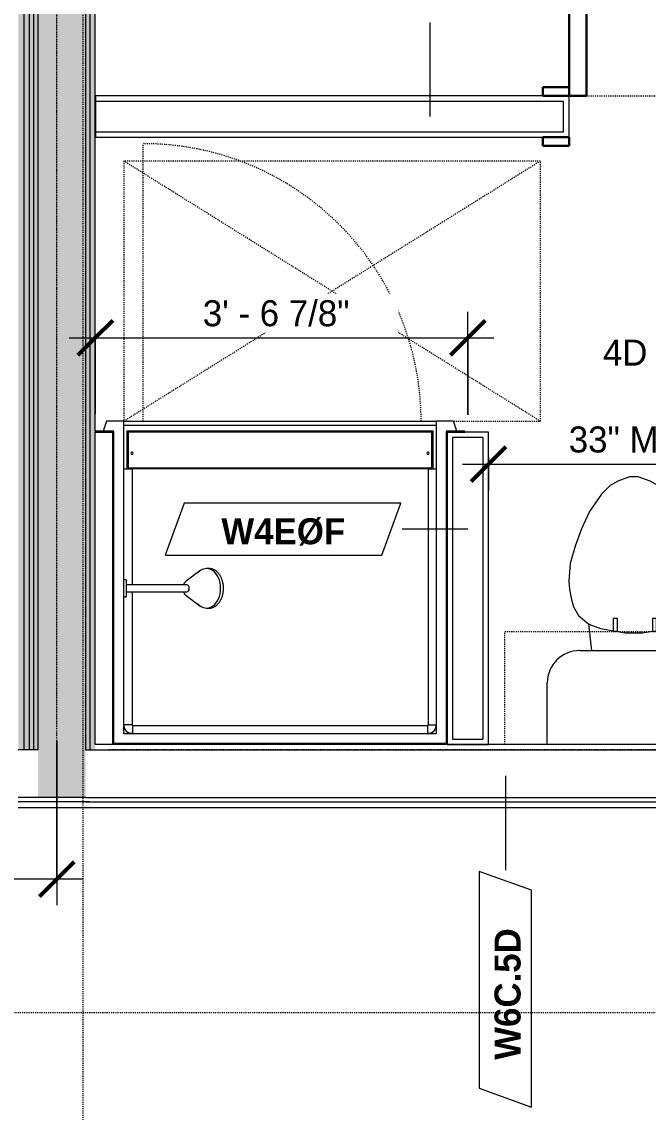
# Model space of a CAD drawing. Header units: inches. Extents: x -4010 to -1814, y 9846 to 12241.
# Drawn here: x -2920.4 to -2848.2, y 10415.8 to 10541.5 of the extents above; entities that cross this region are included whole.
import ezdxf

# ---------------------------------------------------------------- set-up
doc = ezdxf.new("R2010")
doc.units = ezdxf.units.IN
doc.header["$MEASUREMENT"] = 0
for name, pattern in [('Dash', [0.25, 0.125, -0.125]), ('Dash 3_32_', [0.1875, 0.09375, -0.09375]), ('Dash_2_', [0.25, 0.125, -0.125])]:
    doc.linetypes.add(name, pattern=pattern)
for name, color, linetype, lineweight in [('0-1', 7, 'Continuous', 5), ('A-ANNO-DIMS', 211, 'Continuous', 9), ('A-ANNO-DIMS-32', 211, 'Continuous', 9), ('A-DETL-1', 90, 'Dash 3_32_', 18), ('A-DOOR-3', 31, 'Continuous', 9), ('A-DOOR-4', 31, 'Continuous', 30), ('A-DOOR-FRAM-3', 31, 'Continuous', 30), ('A-GENM', 5, 'Continuous', 9), ('A-GENM-HDLN', 13, 'Dash', 9), ('A-WALL', 113, 'Continuous', 18), ('A-WALL-2', 250, 'Continuous', 18), ('A-WALL-3', 113, 'Continuous', 9), ('A-WALL-IDEN', 211, 'Continuous', 9), ('G-ANNO-SYMB-3', 111, 'Continuous', 9), ('G-ANNO-SYMB-4', 111, 'Dash_2_', 9), ('I-FURN', 30, 'Continuous', 9), ('I-FURN-HDLN', 30, 'Dash', 9), ('I-WALL-1', 21, 'Continuous', 18), ('I-WALL-2', 241, 'Continuous', 5), ('I-WALL-3', 7, 'Continuous', 9), ('I-WALL-4', 2, 'Continuous', 9), ('P-SANR-FIXT', 6, 'Continuous', 9), ('P-SANR-FIXT-HDLN', 131, 'Dash', 9), ('Q-CASE', 31, 'Continuous', 9), ('Q-CASE-3', 31, 'Dash', 9)]:
    doc.layers.add(name, color=color, linetype=linetype, lineweight=lineweight)
doc.styles.add('Century Gothic', font='ufonts.com_century-gothic.ttf', dxfattribs={"height": 3})
doc.styles.add('Century Gothic_B_1', font='GOTHICB.TTF', dxfattribs={"height": 3})
doc.dimstyles.new('OD_1__HACK_2', dxfattribs={"dimscale": 12, "dimtxt": 3.132505, "dimasz": 0.333333, "dimexe": 0.25, "dimexo": 0.166667, "dimgap": 0.041667, "dimtad": 1, "dimdec": 4, "dimrnd": 0.0625, "dimzin": 3, "dimdsep": 46, "dimlunit": 4, "dimtxsty": 'Century Gothic', "dimblk1": 'OBLIQUE', "dimblk2": 'OBLIQUE', "dimsah": 1, "dimcen": 0.09, "dimdle": 0.25, "dimazin": 0, "dimtfac": 1, "dimtdec": 4, "dimtix": 1, "dimtmove": 0, "dimatfit": 3, "dimfxl": 1, "dimtvp": 1, "dimtfill": 1, "dimfrac": 2, "dimtolj": 1, "dimtzin": 0, "dimarcsym": 2})
doc.dimstyles.new('OD_1__HACK_2_1', dxfattribs={"dimscale": 12, "dimtxt": 3.132505, "dimasz": 0.333333, "dimexe": 0.25, "dimexo": 0.166667, "dimgap": 0.041667, "dimtad": 1, "dimdec": 4, "dimrnd": 0.0625, "dimzin": 3, "dimdsep": 46, "dimlunit": 4, "dimtxsty": 'Century Gothic', "dimblk1": 'OBLIQUE', "dimblk2": 'OBLIQUE', "dimsah": 1, "dimcen": 0.09, "dimdle": 0.25, "dimazin": 0, "dimtfac": 1, "dimtdec": 4, "dimtix": 1, "dimtmove": 0, "dimatfit": 3, "dimfxl": 1, "dimtvp": 1, "dimtfill": 1, "dimfrac": 2, "dimtolj": 1, "dimtzin": 0, "dimarcsym": 2})

# ---------------------------------------------------------------- blocks, each defined once
blk = doc.blocks.new('CTR - 1st Phase - Common Walls_rvt-1-UNIT PLANS - 1ST FLOOR')
at = {"layer": 'I-WALL-1'}
blk.add_hatch(color=256, dxfattribs=at).paths.add_polyline_path([(-2911.89, 10457.54), (-2911.89, 10813.49), (-2912.51, 10813.49), (-2912.51, 10457.54)], flags=0)
at = {"layer": 'I-WALL-2'}
for points in [[(-2920.14, 10457.54), (-2920.14, 10813.49), (-2920.76, 10813.49), (-2920.76, 10457.54)], [(-2919.51, 10457.54), (-2919.51, 10813.49), (-2920.14, 10813.49), (-2920.14, 10457.54), (-2920.1, 10457.54)], [(-2919.01, 10457.54), (-2919.01, 10813.49), (-2919.51, 10813.49), (-2919.51, 10457.54)], [(-2919.01, 10457.54), (-2918.51, 10457.54), (-2918.51, 10813.49), (-2919.01, 10813.49), (-2919.01, 10463.59)], [(-2918.51, 10452.04), (-2913.01, 10452.04), (-2913.01, 10813.49), (-2918.51, 10813.49), (-2918.51, 10454.24)], [(-2913.01, 10457.54), (-2912.51, 10457.54), (-2912.51, 10813.49), (-2913.01, 10813.49), (-2913.01, 10463.59)]]:
    blk.add_hatch(color=256, dxfattribs=at).paths.add_polyline_path(points, flags=0)
at = {"layer": 'A-WALL-2'}
for p, q in [((-2920.14, 10813.49), (-2920.14, 10457.54)), ((-2919.51, 10813.49), (-2919.51, 10457.54)), ((-2919.01, 10813.49), (-2919.01, 10457.54)), ((-2918.51, 10813.49), (-2918.51, 10457.54)), ((-2913.01, 10813.49), (-2913.01, 10457.54)), ((-2912.51, 10813.49), (-2912.51, 10457.54)), ((-2920.14, 10457.54), (-2920.76, 10457.54)), ((-2919.51, 10457.54), (-2920.14, 10457.54)), ((-2919.01, 10457.54), (-2919.51, 10457.54)), ((-2918.51, 10457.54), (-2919.01, 10457.54)), ((-2913.01, 10457.54), (-2912.51, 10457.54)), ((-2912.51, 10457.54), (-2911.89, 10457.54)), ((-2911.89, 10457.54), (-2784.7, 10457.54)), ((-2918.51, 10452.04), (-2920.76, 10452.04)), ((-2913.01, 10452.04), (-2918.51, 10452.04)), ((-2913.01, 10452.04), (-2911.89, 10452.04)), ((-2911.89, 10452.04), (-2784.7, 10452.04)), ((-2913.01, 10451.54), (-2920.76, 10451.54)), ((-2912.51, 10451.54), (-2913.01, 10451.54)), ((-2913.01, 10451.54), (-2912.51, 10451.54)), ((-2912.51, 10451.54), (-2911.89, 10451.54)), ((-2911.89, 10451.54), (-2784.7, 10451.54))]:
    blk.add_line(p, q, dxfattribs=at)
at = {"layer": 'I-WALL-3'}
for p, q in [((-2911.89, 10494.29), (-2911.89, 10813.49)), ((-2911.89, 10458.16), (-2911.89, 10494.16)), ((-2909.86, 10458.16), (-2911.89, 10458.16)), ((-2784.7, 10458.16), (-2871.36, 10458.16)), ((-2920.76, 10450.91), (-2912.51, 10450.91)), ((-2912.51, 10450.91), (-2911.89, 10450.91)), ((-2911.89, 10450.91), (-2784.7, 10450.91))]:
    blk.add_line(p, q, dxfattribs=at)
blk = doc.blocks.new('SWING - SINGLE - FLUSH - 2-10 x 6-8 - PRIVACY-3199405-UNIT PLANS - 1ST FLOOR')
at = {"layer": 'A-DOOR-3'}
blk.add_arc((17, -2.37), 34.07, 180, 266.6343, dxfattribs=at)
at = {"layer": 'A-DOOR-4'}
for p, q in [((15, -2.37), (15, -36.38)), ((17, -2.37), (15, -2.37)), ((17, -2.37), (17, -36.38)), ((17, -36.38), (15, -36.38))]:
    blk.add_line(p, q, dxfattribs=at)
at = {"layer": 'A-DOOR-FRAM-3'}
for p, q in [((-20, 2.38), (-20, 3.38)), ((-20, 3.38), (-17, 3.38)), ((-17, 3.38), (-17, 2.38)), ((17, 2.38), (17, 3.38)), ((17, 3.38), (20, 3.38)), ((20, 3.38), (20, 2.38)), ((-17, 2.38), (-20, 2.38)), ((20, 2.38), (17, 2.38)), ((-20, -2.37), (-17, -2.37)), ((-20, -3.37), (-20, -2.37)), ((-17, -2.37), (-17, -3.37)), ((17, -2.37), (20, -2.37)), ((17, -3.37), (17, -2.37)), ((20, -2.37), (20, -3.37)), ((-17, -3.37), (-20, -3.37)), ((20, -3.37), (17, -3.37))]:
    blk.add_line(p, q, dxfattribs=at)
blk = doc.blocks.new('Bed-Standard - Queen 60_ x 79_-V81-UNIT PLANS - 1ST FLOOR')
at = {"layer": 'I-FURN'}
for p, q in [((-19.31, 37.2), (-19.31, -41.3)), ((40.69, -41.3), (40.69, 37.2)), ((-16.31, 35.7), (-16.31, 23.7)), ((-16.31, 35.7), (37.69, 35.7)), ((37.69, 35.7), (37.69, 23.7)), ((40.69, 23.7), (-19.31, 17.13)), ((-16.31, 23.7), (37.69, 23.7)), ((-19.31, -41.3), (40.69, -41.3))]:
    blk.add_line(p, q, dxfattribs=at)
at = {"layer": 'I-FURN-HDLN'}
for p, q in [((58.69, -77.3), (58.69, 37.2)), ((64.69, -68.86), (64.69, 13.39)), ((-55.31, -17.36), (-55.31, -51.36)), ((64.69, -77.3), (64.69, -75.61)), ((-55.31, -77.3), (-7.94, -77.3)), ((-5.44, -77.3), (55.06, -77.3)), ((57.56, -77.3), (58.94, -77.3)), ((63.69, -77.3), (64.69, -77.3))]:
    blk.add_line(p, q, dxfattribs=at)
blk = doc.blocks.new('Toilet-Domestic-3D - Toilet-Domestic-3D-1352612-UNIT PLANS - 1ST FLOOR')
at = {"layer": 'P-SANR-FIXT'}
for p, q in [((-9.98, 11.75), (-9.98, 18.86)), ((9.98, 18.86), (9.98, 11.75)), ((6.25, 8.02), (-6.25, 8.02)), ((-4.86, 8.02), (-5.21, 5)), ((4.86, 8.02), (5.21, 5)), ((-3.84, 5.5), (-5.21, 5)), ((-2.61, 5.72), (-3.84, 5.5)), ((-1, 6), (-2.13, 5.8)), ((1, 6), (-1, 6)), ((1.89, 5.84), (1, 6)), ((3.84, 5.5), (2.37, 5.76)), ((5.21, 5), (3.84, 5.5)), ((-6.4, 4), (-6.97, 3)), ((-5.21, 5), (-6.4, 4)), ((6.4, 4), (5.21, 5)), ((6.97, 3), (6.4, 4)), ((-6.97, 3), (-7.24, 2)), ((7.24, 2), (6.97, 3)), ((-7.24, 2), (-7.41, 1)), ((7.41, 1), (7.24, 2)), ((-7.41, 1), (-7.5, 0)), ((-7.5, 0), (-7.33, -1.99)), ((7.33, -1.99), (7.5, 0)), ((7.5, 0), (7.41, 1)), ((-7.33, -1.99), (-6.79, -4)), ((6.79, -4), (7.33, -1.99)), ((-6.79, -4), (-6.06, -6)), ((6.06, -6), (6.79, -4)), ((-6.06, -6), (-5.13, -8)), ((5.13, -8), (6.06, -6)), ((-5.13, -8), (-3.74, -10)), ((3.74, -10), (5.13, -8)), ((-3.74, -10), (-2.74, -11)), ((2.74, -11), (3.74, -10)), ((-2.74, -11), (-1.87, -11.5)), ((1.87, -11.5), (2.74, -11)), ((-1.87, -11.5), (-0.5, -12)), ((-0.5, -12), (0.5, -12)), ((0.5, -12), (1.87, -11.5))]:
    blk.add_line(p, q, dxfattribs=at)
for centre, start, end in [((-6.25, 11.75), 180, 270), ((6.25, 11.75), 270, 360)]:
    blk.add_arc(centre, 3.73, start, end, dxfattribs=at)
blk = doc.blocks.new('ADA Clearances - 30_x48_-V80-UNIT PLANS - 1ST FLOOR')
at = {"layer": 'A-GENM-HDLN'}
for p, q in [((15, -24), (-15, 24)), ((-15, -24), (15, 24)), ((15, 24), (-15, 24)), ((15, -24), (15, 24)), ((-15, -14), (-15, -24)), ((-15, -24), (15, -24))]:
    blk.add_line(p, q, dxfattribs=at)
blk = doc.blocks.new('300 Series Wall Hung Cabinet_326 - 30_-2909953-UNIT PLANS - 1ST FLOOR')
at = {"layer": 'Q-CASE'}
for p, q in [((-2.01, 14.69), (-2.5, 14.69)), ((-2.5, 14.69), (-2.5, 13.19)), ((-2.01, 13.19), (-2.01, 14.69)), ((2.49, 14.69), (2, 14.69)), ((2, 14.69), (2, 13.19)), ((2.49, 13.19), (2.49, 14.69)), ((-2.01, 13.19), (-2.5, 13.19)), ((2.49, 13.19), (2, 13.19))]:
    blk.add_line(p, q, dxfattribs=at)
at = {"layer": 'Q-CASE-3'}
for p, q in [((-15, 0.19), (-15, 13.19)), ((-15, 13.19), (15, 13.19)), ((15, 13.19), (15, 0.19)), ((15, 0.19), (-15, 0.19))]:
    blk.add_line(p, q, dxfattribs=at)
blk = doc.blocks.new('4LBS24238A75FTB_V2 - 4LBS24238A75FTB_V2-V86-UNIT PLANS - 1ST FLOOR')
at = {"layer": 'P-SANR-FIXT'}
for p, q in [((0, -0.5), (38.5, -0.5)), ((0, -36.5), (0, -0.5)), ((0.12, -36.62), (0.12, -0.63)), ((0.12, -0.63), (38.38, -0.63)), ((38.38, -0.63), (38.38, -36.62)), ((38.5, -0.5), (38.5, -36.5)), ((1.25, -37.75), (1.25, -1.75)), ((1.25, -1.75), (37.25, -1.75)), ((1.3, -2.43), (1.28, -2.51)), ((1.38, -2.26), (1.37, -2.28)), ((1.42, -2.2), (1.4, -2.23)), ((1.58, -2.01), (1.51, -2.08)), ((1.73, -1.9), (1.7, -1.92)), ((2.01, -1.78), (1.93, -1.8)), ((2.25, -1.77), (2.25, -1.75)), ((36.25, -1.77), (2.25, -1.77)), ((36.25, -1.77), (36.25, -1.75)), ((36.57, -1.8), (36.49, -1.78)), ((36.8, -1.92), (36.77, -1.9)), ((36.99, -2.08), (36.92, -2.01)), ((37.1, -2.23), (37.08, -2.2)), ((37.13, -2.28), (37.12, -2.26)), ((37.22, -2.51), (37.2, -2.43)), ((37.25, -1.75), (37.25, -17.52)), ((2.2, -32.27), (2.2, -2.75)), ((36.25, -2.7), (2.25, -2.7)), ((36.3, -18.11), (36.3, -2.75)), ((36.3, -32.27), (36.3, -18.89)), ((37.25, -19.48), (37.25, -37.75)), ((1.62, -32.27), (1.62, -36.62)), ((36.75, -32.38), (1.75, -32.38)), ((1.75, -32.38), (1.75, -36.5)), ((2.2, -32.27), (36.3, -32.27)), ((36.75, -36.5), (36.75, -32.38)), ((36.88, -36.62), (36.88, -32.27)), ((0, -36.5), (-2.02, -36.5)), ((-2.02, -36.5), (-2.02, -36.62)), ((-2.02, -36.62), (0.12, -36.62)), ((-1.13, -36.62), (-0.75, -37.75)), ((1.25, -37.25), (37.25, -37.25)), ((1.25, -37.75), (1.25, -37.25)), ((1.62, -36.62), (36.88, -36.62)), ((1.75, -36.5), (36.75, -36.5)), ((37.25, -37.25), (37.25, -37.75)), ((38.38, -36.62), (40.52, -36.62)), ((40.52, -36.5), (38.5, -36.5)), ((39.25, -37.75), (39.63, -36.62)), ((40.52, -36.62), (40.52, -36.5)), ((-0.75, -37.75), (1.25, -37.75)), ((37.25, -37.75), (1.25, -37.75)), ((37.25, -37.75), (39.25, -37.75))]:
    blk.add_line(p, q, dxfattribs=at)
for centre, radius, start, end in [((2.25, -2.75), 1, 90, 180), ((36.25, -2.75), 1, 0, 90), ((2.2, -34.06), 0.125, 0, 180), ((2.2, -34.06), 0.125, 180, 0), ((36.3, -34.06), 0.125, 0, 180), ((36.3, -34.06), 0.125, 180, 0)]:
    blk.add_arc(centre, radius, start, end, dxfattribs=at)
for centre, start_param, end_param in [((2.2, -32.28), 1.570796, 3.141593), ((36.3, -32.28), 0, 1.570796)]:
    blk.add_ellipse(centre, major_axis=(0.95, 0), ratio=0.019505, start_param=start_param, end_param=end_param, dxfattribs=at)
for points, knots in [([(2.25, -1.77), (2.18, -1.77), (2.05, -1.78), (1.8, -1.86), (1.52, -2.04), (1.34, -2.32), (1.26, -2.57), (1.25, -2.7), (1.25, -2.77)], [0, 0, 0, 0, 0.125, 0.25, 0.5, 0.75, 0.875, 1, 1, 1, 1]), ([(1.38, -2.25), (1.41, -2.21), (1.47, -2.12), (1.54, -2.04), (1.59, -2)], [-0.6665731, -0.6665731, -0.6665731, -0.6665731, -0.5714286, -0.4611793, -0.4611793, -0.4611793, -0.4611793]), ([(1.75, -1.88), (1.77, -1.87), (1.86, -1.82), (2.03, -1.77), (2.17, -1.75), (2.25, -1.75)], [-0.3333068, -0.3333068, -0.3333068, -0.3333068, -0.2857143, -0.1428571, 0, 0, 0, 0]), ([(36.25, -1.75), (36.31, -1.75), (36.42, -1.76), (36.59, -1.8), (36.7, -1.85), (36.75, -1.88)], [-1, -1, -1, -1, -0.8928571, -0.7857143, -0.6666667, -0.6666667, -0.6666667, -0.6666667]), ([(37.25, -2.77), (37.25, -2.7), (37.24, -2.57), (37.16, -2.32), (36.98, -2.04), (36.7, -1.86), (36.45, -1.78), (36.32, -1.77), (36.25, -1.77)], [0, 0, 0, 0, 0.125, 0.25, 0.5, 0.75, 0.875, 1, 1, 1, 1]), ([(36.75, -1.88), (36.79, -1.91), (36.89, -1.97), (36.97, -2.05), (37.01, -2.1)], [-0.6665731, -0.6665731, -0.6665731, -0.6665731, -0.5714286, -0.4475924, -0.4475924, -0.4475924, -0.4475924]), ([(37.12, -2.25), (37.13, -2.27), (37.16, -2.33), (37.18, -2.38), (37.19, -2.42)], [-0.3333068, -0.3333068, -0.3333068, -0.3333068, -0.2857143, -0.2174647, -0.2174647, -0.2174647, -0.2174647]), ([(2.25, -2.7), (2.24, -2.7), (2.24, -2.7), (2.23, -2.7), (2.22, -2.71), (2.22, -2.71), (2.21, -2.72), (2.21, -2.73), (2.2, -2.74), (2.2, -2.74), (2.2, -2.75), (2.2, -2.75)], [-1, -1, -1, -1, -0.833333, -0.75, -0.666667, -0.583333, -0.416667, -0.333333, -0.208333, -0.083333, 0, 0, 0, 0]), ([(36.3, -2.75), (36.3, -2.74), (36.3, -2.74), (36.3, -2.73), (36.29, -2.72), (36.29, -2.72), (36.28, -2.71), (36.27, -2.71), (36.26, -2.7), (36.26, -2.7), (36.25, -2.7), (36.25, -2.7)], [-1, -1, -1, -1, -0.833333, -0.75, -0.666667, -0.583333, -0.416667, -0.333333, -0.208333, -0.083333, 0, 0, 0, 0])]:
    blk.add_open_spline(points, degree=3, knots=knots, dxfattribs=at)
for points in [[(1.35, -2.32), (1.36, -2.3), (1.37, -2.27), (1.38, -2.25)], [(1.63, -1.97), (1.67, -1.94), (1.71, -1.91), (1.75, -1.88)], [(2.25, -2.7), (2.25, -2.62), (2.25, -2.45), (2.25, -2.22), (2.25, -2.03), (2.25, -1.88), (2.25, -1.82), (2.25, -1.8)], [(36.25, -2.7), (36.25, -2.62), (36.25, -2.45), (36.25, -2.22), (36.25, -2.03), (36.25, -1.88), (36.25, -1.82), (36.25, -1.8)], [(37.04, -2.14), (37.07, -2.18), (37.09, -2.21), (37.12, -2.25)], [(1.25, -2.75), (1.25, -2.74), (1.25, -2.72), (1.25, -2.71)], [(2.2, -2.75), (2.12, -2.75), (1.95, -2.75), (1.72, -2.75), (1.52, -2.76), (1.37, -2.76), (1.27, -2.76), (1.25, -2.77), (1.25, -2.77)], [(36.3, -2.75), (36.38, -2.75), (36.55, -2.75), (36.78, -2.75), (36.98, -2.76), (37.13, -2.76), (37.23, -2.76), (37.25, -2.77), (37.25, -2.77)], [(37.25, -2.67), (37.25, -2.7), (37.25, -2.72), (37.25, -2.75)]]:
    blk.add_open_spline(points, degree=3, dxfattribs=at)
at = {"layer": 'P-SANR-FIXT-HDLN'}
blk.add_line((35, -37.75), (35, -69.75), dxfattribs=at)
blk.add_arc((35, -37.75), 32, 180, 270, dxfattribs=at)
blk = doc.blocks.new('Shower Head - Shower Head-3260035-UNIT PLANS - 1ST FLOOR')
at = {"layer": 'P-SANR-FIXT'}
for p, q in [((-2.28, 9.81), (-2.28, 9.54)), ((2.28, 9.54), (2.28, 9.81)), ((-2.02, 8.78), (-0.84, 7.19)), ((0.84, 7.19), (2.02, 8.78)), ((-0.39, 7.27), (-0.39, 6.01)), ((0.39, 6.01), (0.39, 7.27)), ((-0.98, 0.26), (-0.98, 0)), ((-0.98, 0.26), (0.98, 0.26)), ((0.98, 0), (-0.98, 0)), ((-0.39, 1), (-0.39, 0.26)), ((0.39, 0.26), (0.39, 1)), ((0.98, 0), (0.98, 0.26))]:
    blk.add_line(p, q, dxfattribs=at)
at = {"layer": 'P-SANR-FIXT', "flags": 128}
for points in [[(0, 11.49), (-0.09, 11.49), (-0.18, 11.48), (-0.27, 11.48), (-0.35, 11.47), (-0.44, 11.46), (-0.53, 11.44), (-0.62, 11.43), (-0.7, 11.41), (-0.79, 11.39), (-0.87, 11.36), (-0.95, 11.34), (-1.03, 11.31), (-1.11, 11.28), (-1.19, 11.25), (-1.26, 11.21), (-1.34, 11.17), (-1.41, 11.13), (-1.48, 11.09), (-1.55, 11.05), (-1.61, 11), (-1.68, 10.95), (-1.74, 10.9), (-1.8, 10.85), (-1.85, 10.8), (-1.9, 10.74), (-1.95, 10.69), (-2, 10.63), (-2.04, 10.57), (-2.08, 10.51), (-2.12, 10.44), (-2.15, 10.38), (-2.18, 10.31), (-2.21, 10.25), (-2.23, 10.18), (-2.25, 10.11), (-2.26, 10.04), (-2.27, 9.97), (-2.28, 9.9), (-2.28, 9.83), (-2.28, 9.81)], [(2.28, 9.81), (2.28, 9.88), (2.28, 9.95), (2.27, 10.02), (2.25, 10.09), (2.24, 10.16), (2.21, 10.23), (2.19, 10.3), (2.16, 10.36), (2.13, 10.43), (2.09, 10.49), (2.05, 10.55), (2.01, 10.61), (1.97, 10.67), (1.92, 10.73), (1.86, 10.79), (1.81, 10.84), (1.75, 10.89), (1.69, 10.94), (1.63, 10.99), (1.57, 11.04), (1.5, 11.08), (1.43, 11.12), (1.36, 11.16), (1.28, 11.2), (1.21, 11.24), (1.13, 11.27), (1.05, 11.3), (0.97, 11.33), (0.89, 11.36), (0.81, 11.38), (0.72, 11.4), (0.64, 11.42), (0.55, 11.44), (0.47, 11.45), (0.38, 11.46), (0.29, 11.47), (0.2, 11.48), (0.11, 11.49), (0.02, 11.49), (0, 11.49)], [(-0.84, 7.19), (-0.81, 7.16), (-0.79, 7.13), (-0.76, 7.1), (-0.73, 7.08), (-0.7, 7.05), (-0.68, 7.03), (-0.65, 7.01), (-0.62, 6.98), (-0.59, 6.97), (-0.56, 6.95), (-0.53, 6.93), (-0.49, 6.91), (-0.46, 6.9), (-0.43, 6.89), (-0.4, 6.87)], [(0.39, 6.87), (0.43, 6.88), (0.46, 6.9), (0.49, 6.91), (0.52, 6.93), (0.55, 6.94), (0.58, 6.96), (0.61, 6.98), (0.64, 7), (0.67, 7.03), (0.7, 7.05), (0.73, 7.07), (0.76, 7.1), (0.78, 7.13), (0.81, 7.16), (0.83, 7.19), (0.84, 7.19)], [(-0.39, 6.01), (-0.39, 5.81), (-0.39, 5.6), (-0.39, 5.38), (-0.39, 5.15), (-0.39, 4.92), (-0.39, 4.68), (-0.39, 4.43), (-0.39, 4.18), (-0.39, 3.93), (-0.39, 3.67), (-0.39, 3.4), (-0.39, 3.13), (-0.39, 2.86), (-0.39, 2.59), (-0.39, 2.31), (-0.39, 2.03), (-0.39, 1.75), (-0.39, 1.46), (-0.39, 1.18), (-0.39, 1)], [(0.39, 1), (0.39, 1.29), (0.39, 1.57), (0.39, 1.85), (0.39, 2.13), (0.39, 2.41), (0.39, 2.69), (0.39, 2.96), (0.39, 3.23), (0.39, 3.5), (0.39, 3.76), (0.39, 4.02), (0.39, 4.27), (0.39, 4.52), (0.39, 4.77), (0.39, 5), (0.39, 5.23), (0.39, 5.46), (0.39, 5.67), (0.39, 5.88), (0.39, 6.01)]]:
    blk.add_lwpolyline(points, dxfattribs=at)
at = {"layer": 'P-SANR-FIXT'}
for centre, major_axis, start_param, end_param in [((0, 9.54), (-2.28, 0), 4.712389, 6.956384), ((0, 9.54), (2.28, 0), 5.609987, 7.853982), ((0, 7.27), (-0.394, 0), 4.712389, 6.283185), ((0, 7.27), (-0.394, 0), 3.141593, 4.712389)]:
    blk.add_ellipse(centre, major_axis=major_axis, ratio=0.707107, start_param=start_param, end_param=end_param, dxfattribs=at)
blk = doc.blocks.new('DIMBLOCK91-UNIT PLANS - 1ST FLOOR')
at = {"layer": 'A-ANNO-DIMS-32'}
for p, q in [((-2916.32, 10458.54), (-2916.32, 10439.66)), ((-2916.32, 10442.66), (-2916.32, 10458.54)), ((-2993.32, 10455.54), (-2993.32, 10439.66)), ((-2993.32, 10442.66), (-2993.32, 10455.54)), ((-2913.32, 10442.66), (-2993.32, 10442.66))]:
    blk.add_line(p, q, dxfattribs=at)
at = {"layer": 'A-ANNO-DIMS-32', "lineweight": 50}
for p, q in [((-2993.32, 10442.66), (-2991.32, 10444.66)), ((-2916.32, 10442.66), (-2914.32, 10444.66)), ((-2993.32, 10442.66), (-2995.32, 10440.66)), ((-2916.32, 10442.66), (-2918.32, 10440.66))]:
    blk.add_line(p, q, dxfattribs=at)
at = {"layer": 'A-ANNO-DIMS-32', "color": 0, "insert": (-2960.07, 10447), "char_height": 3, "width": 12.5897, "attachment_point": 1, "line_spacing_factor": 0.984502, "style": 'Century Gothic', "bg_fill": 3, "box_fill_scale": 1.25, "bg_fill_color": 256, "bg_fill_true_color": 13158600, "bg_fill_transparency": 0}
blk.add_mtext('6\' - 5"', dxfattribs=at)
blk = doc.blocks.new('_Oblique')
at = {"color": 0, "linetype": 'ByBlock', "lineweight": -2}
blk.add_line((-0.5, -0.5), (0.5, 0.5), dxfattribs=at)
blk = doc.blocks.new('DIMBLOCK346-UNIT PLANS - 1ST FLOOR')
at = {"layer": 'A-ANNO-DIMS-32'}
for p, q in [((-2833.07, 10484.17), (-2833.07, 10493.48)), ((-2866.61, 10491.31), (-2866.61, 10487.48)), ((-2866.61, 10490.48), (-2866.61, 10491.31)), ((-2869.61, 10490.48), (-2830.07, 10490.48)), ((-2833.07, 10490.48), (-2833.07, 10484.17))]:
    blk.add_line(p, q, dxfattribs=at)
at = {"layer": 'A-ANNO-DIMS-32', "lineweight": 50}
for p, q in [((-2866.61, 10490.48), (-2864.61, 10492.48)), ((-2833.07, 10490.48), (-2831.07, 10492.48)), ((-2866.61, 10490.48), (-2868.61, 10488.48)), ((-2833.07, 10490.48), (-2835.07, 10488.48))]:
    blk.add_line(p, q, dxfattribs=at)
at = {"layer": 'A-ANNO-DIMS-32', "color": 0, "insert": (-2857.35, 10494.82), "char_height": 3, "width": 18.0194, "attachment_point": 1, "line_spacing_factor": 0.984502, "style": 'Century Gothic', "bg_fill": 3, "box_fill_scale": 1.25, "bg_fill_color": 256, "bg_fill_true_color": 13158600, "bg_fill_transparency": 0}
blk.add_mtext('33" MIN', dxfattribs=at)
blk = doc.blocks.new('DIMBLOCK365-UNIT PLANS - 1ST FLOOR')
at = {"layer": 'A-ANNO-DIMS-32'}
for p, q in [((-2911.89, 10496.29), (-2911.89, 10508.03)), ((-2868.99, 10496.16), (-2868.99, 10508.03)), ((-2914.89, 10505.03), (-2865.99, 10505.03)), ((-2911.89, 10505.03), (-2911.89, 10496.29)), ((-2868.99, 10505.03), (-2868.99, 10496.16))]:
    blk.add_line(p, q, dxfattribs=at)
at = {"layer": 'A-ANNO-DIMS-32', "lineweight": 50}
for p, q in [((-2911.89, 10505.03), (-2909.89, 10507.03)), ((-2868.99, 10505.03), (-2866.99, 10507.03)), ((-2911.89, 10505.03), (-2913.89, 10503.03)), ((-2868.99, 10505.03), (-2870.99, 10503.03))]:
    blk.add_line(p, q, dxfattribs=at)
at = {"layer": 'A-ANNO-DIMS-32', "color": 0, "insert": (-2899.51, 10509.37), "char_height": 3, "width": 21.7784, "attachment_point": 1, "line_spacing_factor": 0.984502, "style": 'Century Gothic', "bg_fill": 3, "box_fill_scale": 1.25, "bg_fill_color": 256, "bg_fill_true_color": 13158600, "bg_fill_transparency": 0}
blk.add_mtext('3\' - 6 7/8"', dxfattribs=at)
blk = doc.blocks.new('Wall Tag - Arch Wall-3956453-UNIT PLANS - 1ST FLOOR')
at = {"layer": 'A-WALL-IDEN'}
for p, q in [((-0.3561, 0.0937), (-0.4244, -0.0937)), ((0.4244, 0.0937), (-0.3561, 0.0937)), ((0.3561, -0.0937), (0.4244, 0.0937)), ((-0.4244, -0.0937), (0.3561, -0.0937))]:
    blk.add_line(p, q, dxfattribs=at)

msp = doc.modelspace()

# ---------------------------------------------------------------- linework, layer by layer
at = {"layer": 'A-DETL-1'}
for p, q in [((-2916.32374, 10458.1644), (-2916.32374, 10812.1644)), ((-2916.32374, 10460.5394), (-2916.32374, 10586.5394)), ((-2875.06194, 10528.1644), (-2869.06194, 10528.1644)), ((-2782.68554, 10457.5394), (-2910.35818, 10457.5394))]:
    msp.add_line(p, q, dxfattribs=at)
at = {"layer": 'A-WALL'}
for p, q in [((-2857.94874, 10532.2894), (-2911.88624, 10532.2894)), ((-2857.94874, 10528.7894), (-2857.94874, 10532.2894)), ((-2911.88624, 10528.7894), (-2857.94874, 10528.7894)), ((-2867.23733, 10493.5394), (-2870.73733, 10493.5394)), ((-2870.73733, 10493.5394), (-2870.73733, 10458.7894)), ((-2867.23733, 10493.5394), (-2867.23733, 10458.7894)), ((-2870.73733, 10458.7894), (-2867.23733, 10458.7894))]:
    msp.add_line(p, q, dxfattribs=at)
at = {"layer": 'A-WALL-3'}
for p, q in [((-2857.32374, 10532.9144), (-2911.88624, 10532.9144)), ((-2911.88624, 10532.9144), (-2911.88624, 10528.1644)), ((-2857.32374, 10528.1644), (-2857.32374, 10532.9144)), ((-2911.88624, 10528.1644), (-2857.32374, 10528.1644))]:
    msp.add_line(p, q, dxfattribs=at)
at = {"layer": 'A-WALL-IDEN'}
for p, q in [((-2873.31812, 10530.5394), (-2873.31812, 10541.38255)), ((-2864.65633, 10454.5394), (-2864.65633, 10443.69624))]:
    msp.add_line(p, q, dxfattribs=at)
at = {"layer": 'G-ANNO-SYMB-4'}
for p, q in [((-2913.32374, 10847.49985), (-2913.32374, 10406.1894)), ((-2938.33176, 10427.26276), (-2695.84009, 10427.26276))]:
    msp.add_line(p, q, dxfattribs=at)
at = {"layer": 'I-WALL-4'}
for p, q in [((-2866.61233, 10494.1644), (-2869.33842, 10494.1644)), ((-2866.61233, 10458.1644), (-2866.61233, 10494.1644)), ((-2871.36233, 10458.1644), (-2866.61233, 10458.1644))]:
    msp.add_line(p, q, dxfattribs=at)

# ---------------------------------------------------------------- block references
at = {"layer": '0-1'}
msp.add_blockref('CTR - 1st Phase - Common Walls_rvt-1-UNIT PLANS - 1ST FLOOR', (0, 0), dxfattribs=at)
at = {"layer": 'A-DOOR-3', "rotation": 180}
msp.add_blockref('SWING - SINGLE - FLUSH - 2-10 x 6-8 - PRIVACY-3199405-UNIT PLANS - 1ST FLOOR', (-2840.32374, 10530.5394), dxfattribs=at)
at = {"layer": 'A-GENM', "rotation": 90.00000000011872}
msp.add_blockref('ADA Clearances - 30_x48_-V80-UNIT PLANS - 1ST FLOOR', (-2884.61233, 10510.4144), dxfattribs=at)
at = {"layer": 'A-WALL-IDEN', "xscale": 31.99999999999999, "yscale": 31.99999999999999, "zscale": 31.99999999999999}
msp.add_blockref('Wall Tag - Arch Wall-3956453-UNIT PLANS - 1ST FLOOR', (-2890.27658, 10482.99814), dxfattribs=at)
at = {"layer": 'A-WALL-IDEN', "xscale": 31.99999999999999, "yscale": 31.99999999999999, "zscale": 31.99999999999999, "rotation": 89.99999999999991}
msp.add_blockref('Wall Tag - Arch Wall-3956453-UNIT PLANS - 1ST FLOOR', (-2864.65633, 10429.96454), dxfattribs=at)
at = {"layer": 'I-FURN', "rotation": 90.00000000002666}
msp.add_blockref('Bed-Standard - Queen 60_ x 79_-V81-UNIT PLANS - 1ST FLOOR', (-2874.68274, 10588.22587), dxfattribs=at)
at = {"layer": 'P-SANR-FIXT'}
for name, p, rotation in [('4LBS24238A75FTB_V2 - 4LBS24238A75FTB_V2-V86-UNIT PLANS - 1ST FLOOR', (-2871.36233, 10457.6644), 180), ('Toilet-Domestic-3D - Toilet-Domestic-3D-1352612-UNIT PLANS - 1ST FLOOR', (-2849.84303, 10477.02021), 180), ('Shower Head - Shower Head-3260035-UNIT PLANS - 1ST FLOOR', (-2908.61233, 10476.1644), 269.9999999999169)]:
    msp.add_blockref(name, p, dxfattribs=dict(at, rotation=rotation))
at = {"layer": 'Q-CASE'}
msp.add_blockref('300 Series Wall Hung Cabinet_326 - 30_-2909953-UNIT PLANS - 1ST FLOOR', (-2849.71803, 10457.98149), dxfattribs=at)

# ---------------------------------------------------------------- texts
at = {"layer": 'A-WALL-IDEN', "insert": (-2897.37282, 10484.24568), "char_height": 3, "width": 17.069, "attachment_point": 1, "style": 'Century Gothic_B_1'}
msp.add_mtext('W4EØF', dxfattribs=at)
at = {"layer": 'A-WALL-IDEN', "insert": (-2865.90386, 10421.82893), "char_height": 3, "width": 19.594, "attachment_point": 1, "rotation": 90, "style": 'Century Gothic_B_1'}
msp.add_mtext('W6C.5D', dxfattribs=at)
at = {"layer": 'G-ANNO-SYMB-3', "insert": (-2853.41822, 10504.83282), "char_height": 3, "width": 6.666, "attachment_point": 1, "style": 'Century Gothic'}
msp.add_mtext('4D', dxfattribs=at)

# ---------------------------------------------------------------- next in the draw order: dimensions: what is measured, and where the dimension line sits
at = {"layer": 'A-ANNO-DIMS'}
dim = msp.add_linear_dim(base=(-2833.07374, 10490.47795), p1=(-2866.61233, 10493.30637), p2=(-2833.07374, 10482.16899), text='33" MIN', dimstyle='OD_1__HACK_2_1', override={"dimpost": '<>', "dimfxl": 35.339475}, dxfattribs=at)
dim.commit()
dim.dimension.update_dxf_attribs({"geometry": 'DIMBLOCK346-UNIT PLANS - 1ST FLOOR', "text_midpoint": (-2849.84303, 10492.55341)})
dim = msp.add_linear_dim(base=(-2993.32374, 10442.65899), p1=(-2916.32374, 10460.5394), p2=(-2993.32374, 10457.5394), dimstyle='OD_1__HACK_2', override={"dimpost": '<>', "dimfxl": 77.058419}, dxfattribs=at)
dim.commit()
dim.dimension.update_dxf_attribs({"geometry": 'DIMBLOCK91-UNIT PLANS - 1ST FLOOR', "text_midpoint": (-2954.82374, 10444.73445)})

# ---------------------------------------------------------------- next in the draw order: linework, layer by layer
at = {"layer": 'A-WALL-IDEN'}
msp.add_line((-2868.98733, 10482.99814), (-2876.54488, 10482.99814), dxfattribs=at)

# ---------------------------------------------------------------- next in the draw order: dimensions: what is measured, and where the dimension line sits
at = {"layer": 'A-ANNO-DIMS'}
dim = msp.add_linear_dim(base=(-2868.98733, 10505.02598), p1=(-2911.88624, 10494.2894), p2=(-2868.98733, 10494.1644), dimstyle='OD_1__HACK_2_1', override={"dimpost": '<>', "dimfxl": 42.899091}, dxfattribs=at)
dim.commit()
dim.dimension.update_dxf_attribs({"geometry": 'DIMBLOCK365-UNIT PLANS - 1ST FLOOR', "text_midpoint": (-2890.43678, 10507.26766)})

doc.saveas('drawing.dxf')
